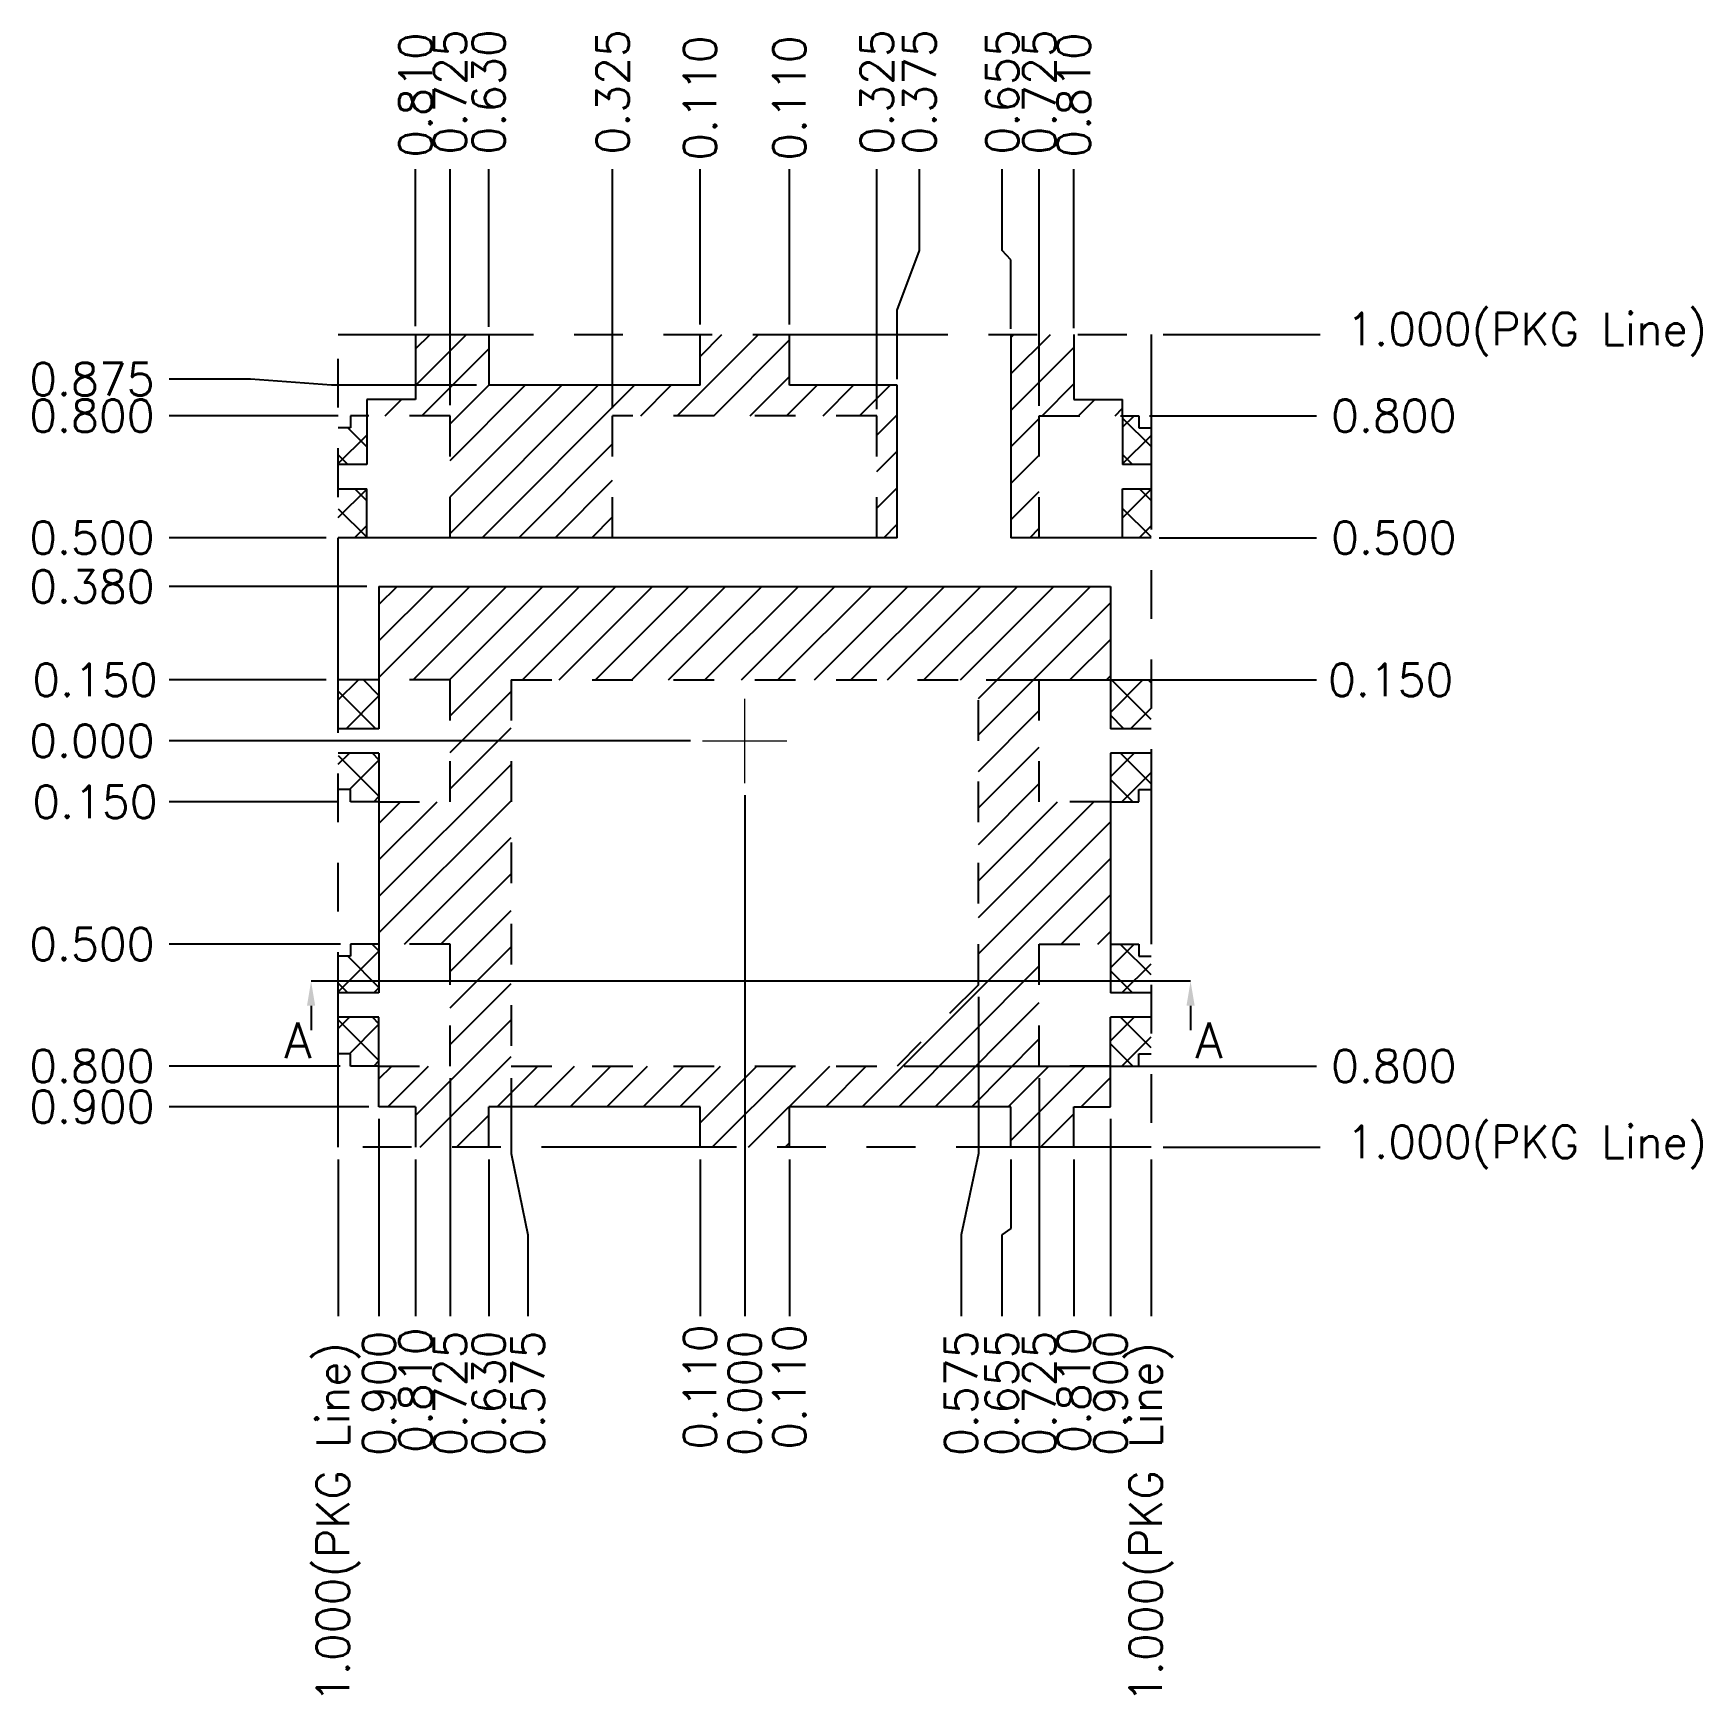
# Model space of a CAD drawing. Extents: x -10.8 to -6.69, y -4.63 to 1.74.
# Drawn here: x -10.799 to -6.694, y -2.347 to 1.741 of the extents above; entities that cross this region are included whole.
import ezdxf

# ---------------------------------------------------------------- set-up
doc = ezdxf.new("R2010")
doc.units = 0
for name, pattern in [('ACAD_ISO09W100', [45, 24, -3, 6, -3, 6, -3]), ('CENTER', [2, 1.25, -0.25, 0.25, -0.25]), ('HIDDEN', [0.375, 0.25, -0.125])]:
    doc.linetypes.add(name, pattern=pattern)
doc.layers.add('Center', color=1, linetype='CENTER', lineweight=0)
for name, color, linetype in [('Etched Area', 4, 'Continuous'), ('Hidden', 4, 'HIDDEN'), ('PKG Line', 2, 'ACAD_ISO09W100')]:
    doc.layers.add(name, color=color, linetype=linetype)
doc.styles.add('SIMPLEX', font='SIMPLEX')
doc.dimstyles.new('0.1', dxfattribs={"dimtxt": 0.1, "dimasz": 0.1, "dimexe": 0.03, "dimexo": 0.03, "dimgap": 0.03, "dimtad": 0, "dimdec": 3, "dimzin": 1, "dimdsep": 46, "dimtxsty": 'SIMPLEX', "dimcen": 0, "dimclrd": 256, "dimclre": 256, "dimclrt": 256, "dimadec": 0, "dimazin": 1, "dimtm": 1.25, "dimtfac": 1, "dimtdec": 3, "dimtmove": 0, "dimatfit": 0, "dimfxl": 1, "dimtolj": 1, "dimtzin": 0, "dimlwd": -1, "dimlwe": -1, "dimarcsym": 1})
pattern_1 = [(45, (-274.86561, 39.57964), (-0.04490128, 0.04490128), [])]
pattern_2 = [(135, (-274.86561, 39.57964), (-0.04490128, -0.04490128), [])]
pattern_3 = [(45, (-277.06561, 39.57964), (-0.04490128, 0.04490128), [])]
pattern_4 = [(135, (-277.06561, 39.57964), (-0.04490128, -0.04490128), [])]

# ---------------------------------------------------------------- blocks, each defined once
blk = doc.blocks.new('*D40')
at = {"color": 4, "transparency": 16777216}
blk.add_line((2734.0145, 1787.3712), (2734.8278, 1787.3712), dxfattribs=at)
at = {"layer": 'Defpoints', "color": 0, "transparency": 16777216}
for p in [(2733.9845, 1787.3712), (2734.8278, 1787.3712), (2733.4205, 1787.2212)]:
    blk.add_point(p, dxfattribs=at)
at = {"color": 4, "transparency": 16777216, "insert": (2735.0102, 1787.3712), "char_height": 0.08, "attachment_point": 5, "style": 'SIMPLEX'}
blk.add_mtext('\\A1;0.150', dxfattribs=at)
blk = doc.blocks.new('*D41')
at = {"color": 4, "transparency": 16777216}
blk.add_line((2733.8125, 1786.4212), (2734.8278, 1786.4212), dxfattribs=at)
at = {"layer": 'Defpoints', "color": 0, "transparency": 16777216}
for p in [(2733.4205, 1787.2212), (2733.7825, 1786.4212), (2734.8278, 1786.4212)]:
    blk.add_point(p, dxfattribs=at)
at = {"color": 4, "transparency": 16777216, "insert": (2735.0178, 1786.4212), "char_height": 0.08, "attachment_point": 5, "style": 'SIMPLEX'}
blk.add_mtext('\\A1;0.800', dxfattribs=at)
blk = doc.blocks.new('*D0')
at = {"color": 4, "transparency": 16777216}
blk.add_line((2733.2868, 1787.2212), (2732.0041, 1787.2212), dxfattribs=at)
at = {"layer": 'Defpoints', "color": 0, "transparency": 16777216}
for p in [(2732.0041, 1787.2212), (2733.3168, 1787.2212), (2733.4205, 1787.2212)]:
    blk.add_point(p, dxfattribs=at)
at = {"color": 4, "transparency": 16777216, "insert": (2731.8141, 1787.2212), "char_height": 0.08, "attachment_point": 5, "style": 'SIMPLEX'}
blk.add_mtext('\\A1;0.000', dxfattribs=at)
blk = doc.blocks.new('*D1')
at = {"color": 4, "transparency": 16777216}
blk.add_line((2733.4205, 1787.0875), (2733.4205, 1785.8061), dxfattribs=at)
at = {"layer": 'Defpoints', "color": 0, "transparency": 16777216}
for p in [(2733.4205, 1787.2212), (2733.4205, 1787.1175), (2733.4205, 1785.8061)]:
    blk.add_point(p, dxfattribs=at)
at = {"color": 4, "transparency": 16777216, "insert": (2733.4205, 1785.6161), "char_height": 0.08, "attachment_point": 5, "rotation": 90, "style": 'SIMPLEX'}
blk.add_mtext('\\A1;0.000', dxfattribs=at)
blk = doc.blocks.new('*D2')
at = {"color": 4, "transparency": 16777216}
blk.add_line((2732.3905, 1787.3712), (2732.0041, 1787.3712), dxfattribs=at)
at = {"layer": 'Defpoints', "color": 0, "transparency": 16777216}
for p in [(2732.0041, 1787.3712), (2732.4205, 1787.3712), (2733.4205, 1787.2212)]:
    blk.add_point(p, dxfattribs=at)
at = {"color": 4, "transparency": 16777216, "insert": (2731.8217, 1787.3712), "char_height": 0.08, "attachment_point": 5, "style": 'SIMPLEX'}
blk.add_mtext('\\A1;0.150', dxfattribs=at)
blk = doc.blocks.new('*D3')
at = {"color": 4, "transparency": 16777216}
blk.add_line((2732.4205, 1787.0712), (2732.0041, 1787.0712), dxfattribs=at)
at = {"layer": 'Defpoints', "color": 0, "transparency": 16777216}
for p in [(2733.4205, 1787.2212), (2732.0041, 1787.0712), (2732.4505, 1787.0712)]:
    blk.add_point(p, dxfattribs=at)
at = {"color": 4, "transparency": 16777216, "insert": (2731.8217, 1787.0712), "char_height": 0.08, "attachment_point": 5, "style": 'SIMPLEX'}
blk.add_mtext('\\A1;0.150', dxfattribs=at)
blk = doc.blocks.new('*D4')
at = {"color": 4, "transparency": 16777216}
blk.add_line((2732.4905, 1787.6012), (2732.0041, 1787.6012), dxfattribs=at)
at = {"layer": 'Defpoints', "color": 0, "transparency": 16777216}
for p in [(2732.0041, 1787.6012), (2732.5205, 1787.6012), (2733.4205, 1787.2212)]:
    blk.add_point(p, dxfattribs=at)
at = {"color": 4, "transparency": 16777216, "insert": (2731.8141, 1787.6012), "char_height": 0.08, "attachment_point": 5, "style": 'SIMPLEX'}
blk.add_mtext('\\A1;0.380', dxfattribs=at)
blk = doc.blocks.new('*D5')
at = {"color": 4, "transparency": 16777216}
blk.add_line((2732.3905, 1787.7212), (2732.0041, 1787.7212), dxfattribs=at)
at = {"layer": 'Defpoints', "color": 0, "transparency": 16777216}
for p in [(2732.0041, 1787.7212), (2732.4205, 1787.7212), (2733.4205, 1787.2212)]:
    blk.add_point(p, dxfattribs=at)
at = {"color": 4, "transparency": 16777216, "insert": (2731.8141, 1787.7212), "char_height": 0.08, "attachment_point": 5, "style": 'SIMPLEX'}
blk.add_mtext('\\A1;0.500', dxfattribs=at)
blk = doc.blocks.new('*D6')
at = {"color": 4, "transparency": 16777216}
blk.add_line((2732.4205, 1788.0212), (2732.0041, 1788.0212), dxfattribs=at)
at = {"layer": 'Defpoints', "color": 0, "transparency": 16777216}
for p in [(2732.0041, 1788.0212), (2732.4505, 1788.0212), (2733.4205, 1787.2212)]:
    blk.add_point(p, dxfattribs=at)
at = {"color": 4, "transparency": 16777216, "insert": (2731.8141, 1788.0212), "char_height": 0.08, "attachment_point": 5, "style": 'SIMPLEX'}
blk.add_mtext('\\A1;0.800', dxfattribs=at)
blk = doc.blocks.new('*D7')
at = {"color": 4, "transparency": 16777216}
for p, q in [((2732.2041, 1788.1111), (2732.0041, 1788.1111)), ((2732.4041, 1788.0962), (2732.2041, 1788.1111)), ((2732.7609, 1788.0962), (2732.4041, 1788.0962))]:
    blk.add_line(p, q, dxfattribs=at)
at = {"layer": 'Defpoints', "color": 0, "transparency": 16777216}
for p in [(2732.0041, 1788.1111), (2732.7909, 1788.0962), (2733.4205, 1787.2212)]:
    blk.add_point(p, dxfattribs=at)
at = {"color": 4, "transparency": 16777216, "insert": (2731.8141, 1788.1111), "char_height": 0.08, "attachment_point": 5, "style": 'SIMPLEX'}
blk.add_mtext('\\A1;0.875', dxfattribs=at)
blk = doc.blocks.new('*D8')
at = {"color": 4, "transparency": 16777216}
blk.add_line((2734.4505, 1788.2212), (2734.8369, 1788.2212), dxfattribs=at)
at = {"layer": 'Defpoints', "color": 0, "transparency": 16777216}
for p in [(2734.4205, 1788.2212), (2734.8369, 1788.2212), (2733.4205, 1787.2212)]:
    blk.add_point(p, dxfattribs=at)
at = {"color": 4, "transparency": 16777216, "insert": (2735.345, 1788.2212), "char_height": 0.08, "attachment_point": 5, "style": 'SIMPLEX'}
blk.add_mtext('\\A1;1.000(PKG Line)', dxfattribs=at)
blk = doc.blocks.new('*D9')
at = {"color": 4, "transparency": 16777216}
blk.add_line((2734.4505, 1786.2212), (2734.8369, 1786.2212), dxfattribs=at)
at = {"layer": 'Defpoints', "color": 0, "transparency": 16777216}
for p in [(2733.4205, 1787.2212), (2734.4205, 1786.2212), (2734.8369, 1786.2212)]:
    blk.add_point(p, dxfattribs=at)
at = {"color": 4, "transparency": 16777216, "insert": (2735.345, 1786.2212), "char_height": 0.08, "attachment_point": 5, "style": 'SIMPLEX'}
blk.add_mtext('\\A1;1.000(PKG Line)', dxfattribs=at)
blk = doc.blocks.new('*D10')
at = {"color": 4, "transparency": 16777216}
blk.add_line((2732.4257, 1786.7212), (2732.0041, 1786.7212), dxfattribs=at)
at = {"layer": 'Defpoints', "color": 0, "transparency": 16777216}
for p in [(2733.4205, 1787.2212), (2732.0041, 1786.7212), (2732.4557, 1786.7212)]:
    blk.add_point(p, dxfattribs=at)
at = {"color": 4, "transparency": 16777216, "insert": (2731.8141, 1786.7212), "char_height": 0.08, "attachment_point": 5, "style": 'SIMPLEX'}
blk.add_mtext('\\A1;0.500', dxfattribs=at)
blk = doc.blocks.new('*D11')
at = {"color": 4, "transparency": 16777216}
blk.add_line((2732.4248, 1786.4212), (2732.0041, 1786.4212), dxfattribs=at)
at = {"layer": 'Defpoints', "color": 0, "transparency": 16777216}
for p in [(2733.4205, 1787.2212), (2732.0041, 1786.4212), (2732.4548, 1786.4212)]:
    blk.add_point(p, dxfattribs=at)
at = {"color": 4, "transparency": 16777216, "insert": (2731.8141, 1786.4212), "char_height": 0.08, "attachment_point": 5, "style": 'SIMPLEX'}
blk.add_mtext('\\A1;0.800', dxfattribs=at)
blk = doc.blocks.new('*D12')
at = {"color": 4, "transparency": 16777216}
blk.add_line((2732.4958, 1786.3212), (2732.0041, 1786.3212), dxfattribs=at)
at = {"layer": 'Defpoints', "color": 0, "transparency": 16777216}
for p in [(2733.4205, 1787.2212), (2732.0041, 1786.3212), (2732.5258, 1786.3212)]:
    blk.add_point(p, dxfattribs=at)
at = {"color": 4, "transparency": 16777216, "insert": (2731.8141, 1786.3212), "char_height": 0.08, "attachment_point": 5, "style": 'SIMPLEX'}
blk.add_mtext('\\A1;0.900', dxfattribs=at)
blk = doc.blocks.new('*D13')
at = {"color": 4, "transparency": 16777216}
blk.add_line((2732.4205, 1786.1912), (2732.4205, 1785.8061), dxfattribs=at)
at = {"layer": 'Defpoints', "color": 0, "transparency": 16777216}
for p in [(2733.4205, 1787.2212), (2732.4205, 1786.2212), (2732.4205, 1785.8061)]:
    blk.add_point(p, dxfattribs=at)
at = {"color": 4, "transparency": 16777216, "insert": (2732.4205, 1785.298), "char_height": 0.08, "attachment_point": 5, "rotation": 90, "style": 'SIMPLEX'}
blk.add_mtext('\\A1;1.000(PKG Line)', dxfattribs=at)
blk = doc.blocks.new('*D14')
at = {"color": 4, "transparency": 16777216}
blk.add_line((2734.4205, 1786.1912), (2734.4205, 1785.8061), dxfattribs=at)
at = {"layer": 'Defpoints', "color": 0, "transparency": 16777216}
for p in [(2733.4205, 1787.2212), (2734.4205, 1786.2212), (2734.4205, 1785.8061)]:
    blk.add_point(p, dxfattribs=at)
at = {"color": 4, "transparency": 16777216, "insert": (2734.4205, 1785.298), "char_height": 0.08, "attachment_point": 5, "rotation": 90, "style": 'SIMPLEX'}
blk.add_mtext('\\A1;1.000(PKG Line)', dxfattribs=at)
blk = doc.blocks.new('*D15')
at = {"color": 4, "transparency": 16777216}
blk.add_line((2733.3105, 1786.1912), (2733.3105, 1785.8061), dxfattribs=at)
at = {"layer": 'Defpoints', "color": 0, "transparency": 16777216}
for p in [(2733.4205, 1787.2212), (2733.3105, 1786.2212), (2733.3105, 1785.8061)]:
    blk.add_point(p, dxfattribs=at)
at = {"color": 4, "transparency": 16777216, "insert": (2733.3105, 1785.6313), "char_height": 0.08, "attachment_point": 5, "rotation": 90, "style": 'SIMPLEX'}
blk.add_mtext('\\A1;0.110', dxfattribs=at)
blk = doc.blocks.new('*D16')
at = {"color": 4, "transparency": 16777216}
blk.add_line((2733.5305, 1786.1912), (2733.5305, 1785.8061), dxfattribs=at)
at = {"layer": 'Defpoints', "color": 0, "transparency": 16777216}
for p in [(2733.4205, 1787.2212), (2733.5305, 1786.2212), (2733.5305, 1785.8061)]:
    blk.add_point(p, dxfattribs=at)
at = {"color": 4, "transparency": 16777216, "insert": (2733.5305, 1785.6313), "char_height": 0.08, "attachment_point": 5, "rotation": 90, "style": 'SIMPLEX'}
blk.add_mtext('\\A1;0.110', dxfattribs=at)
blk = doc.blocks.new('*D17')
at = {"color": 4, "transparency": 16777216}
blk.add_line((2732.7905, 1786.1912), (2732.7905, 1785.8061), dxfattribs=at)
at = {"layer": 'Defpoints', "color": 0, "transparency": 16777216}
for p in [(2733.4205, 1787.2212), (2732.7905, 1786.2212), (2732.7905, 1785.8061)]:
    blk.add_point(p, dxfattribs=at)
at = {"color": 4, "transparency": 16777216, "insert": (2732.7905, 1785.6161), "char_height": 0.08, "attachment_point": 5, "rotation": 90, "style": 'SIMPLEX'}
blk.add_mtext('\\A1;0.630', dxfattribs=at)
blk = doc.blocks.new('*D18')
at = {"color": 4, "transparency": 16777216}
blk.add_line((2732.6105, 1786.1912), (2732.6105, 1785.8061), dxfattribs=at)
at = {"layer": 'Defpoints', "color": 0, "transparency": 16777216}
for p in [(2733.4205, 1787.2212), (2732.6105, 1786.2212), (2732.6105, 1785.8061)]:
    blk.add_point(p, dxfattribs=at)
at = {"color": 4, "transparency": 16777216, "insert": (2732.6105, 1785.6237), "char_height": 0.08, "attachment_point": 5, "rotation": 90, "style": 'SIMPLEX'}
blk.add_mtext('\\A1;0.810', dxfattribs=at)
blk = doc.blocks.new('*D19')
at = {"color": 4, "transparency": 16777216}
for p, q in [((2734.0755, 1786.1912), (2734.0755, 1786.0212)), ((2734.0755, 1786.0212), (2734.0534, 1786.0061)), ((2734.0534, 1786.0061), (2734.0534, 1785.8061))]:
    blk.add_line(p, q, dxfattribs=at)
at = {"layer": 'Defpoints', "color": 0, "transparency": 16777216}
for p in [(2733.4205, 1787.2212), (2734.0755, 1786.2212), (2734.0534, 1785.8061)]:
    blk.add_point(p, dxfattribs=at)
at = {"color": 4, "transparency": 16777216, "insert": (2734.0534, 1785.6161), "char_height": 0.08, "attachment_point": 5, "rotation": 90, "style": 'SIMPLEX'}
blk.add_mtext('\\A1;0.655', dxfattribs=at)
blk = doc.blocks.new('*D20')
at = {"color": 4, "transparency": 16777216}
blk.add_line((2734.2305, 1786.1912), (2734.2305, 1785.8061), dxfattribs=at)
at = {"layer": 'Defpoints', "color": 0, "transparency": 16777216}
for p in [(2733.4205, 1787.2212), (2734.2305, 1786.2212), (2734.2305, 1785.8061)]:
    blk.add_point(p, dxfattribs=at)
at = {"color": 4, "transparency": 16777216, "insert": (2734.2305, 1785.6237), "char_height": 0.08, "attachment_point": 5, "rotation": 90, "style": 'SIMPLEX'}
blk.add_mtext('\\A1;0.810', dxfattribs=at)
blk = doc.blocks.new('*D21')
at = {"color": 4, "transparency": 16777216}
for p, q in [((2732.8455, 1786.3912), (2732.8455, 1786.2061)), ((2732.8455, 1786.2061), (2732.8869, 1786.0061)), ((2732.8869, 1786.0061), (2732.8869, 1785.8061))]:
    blk.add_line(p, q, dxfattribs=at)
at = {"layer": 'Defpoints', "color": 0, "transparency": 16777216}
for p in [(2733.4205, 1787.2212), (2732.8455, 1786.4212), (2732.8869, 1785.8061)]:
    blk.add_point(p, dxfattribs=at)
at = {"color": 4, "transparency": 16777216, "insert": (2732.8869, 1785.6161), "char_height": 0.08, "attachment_point": 5, "rotation": 90, "style": 'SIMPLEX'}
blk.add_mtext('\\A1;0.575', dxfattribs=at)
blk = doc.blocks.new('*D22')
at = {"color": 4, "transparency": 16777216}
for p, q in [((2733.9955, 1786.5915), (2733.9955, 1786.2061)), ((2733.9955, 1786.2061), (2733.9529, 1786.0061)), ((2733.9529, 1786.0061), (2733.9529, 1785.8061))]:
    blk.add_line(p, q, dxfattribs=at)
at = {"layer": 'Defpoints', "color": 0, "transparency": 16777216}
for p in [(2733.4205, 1787.2212), (2733.9955, 1786.6215), (2733.9529, 1785.8061)]:
    blk.add_point(p, dxfattribs=at)
at = {"color": 4, "transparency": 16777216, "insert": (2733.9529, 1785.6161), "char_height": 0.08, "attachment_point": 5, "rotation": 90, "style": 'SIMPLEX'}
blk.add_mtext('\\A1;0.575', dxfattribs=at)
blk = doc.blocks.new('*D23')
at = {"color": 4, "transparency": 16777216}
blk.add_line((2732.6955, 1786.3912), (2732.6955, 1785.8061), dxfattribs=at)
at = {"layer": 'Defpoints', "color": 0, "transparency": 16777216}
for p in [(2733.4205, 1787.2212), (2732.6955, 1786.4212), (2732.6955, 1785.8061)]:
    blk.add_point(p, dxfattribs=at)
at = {"color": 4, "transparency": 16777216, "insert": (2732.6955, 1785.6161), "char_height": 0.08, "attachment_point": 5, "rotation": 90, "style": 'SIMPLEX'}
blk.add_mtext('\\A1;0.725', dxfattribs=at)
blk = doc.blocks.new('*D24')
at = {"color": 4, "transparency": 16777216}
blk.add_line((2734.1455, 1786.3912), (2734.1455, 1785.8061), dxfattribs=at)
at = {"layer": 'Defpoints', "color": 0, "transparency": 16777216}
for p in [(2733.4205, 1787.2212), (2734.1455, 1786.4212), (2734.1455, 1785.8061)]:
    blk.add_point(p, dxfattribs=at)
at = {"color": 4, "transparency": 16777216, "insert": (2734.1455, 1785.6161), "char_height": 0.08, "attachment_point": 5, "rotation": 90, "style": 'SIMPLEX'}
blk.add_mtext('\\A1;0.725', dxfattribs=at)
blk = doc.blocks.new('*D25')
at = {"color": 4, "transparency": 16777216}
blk.add_line((2732.5205, 1786.2912), (2732.5205, 1785.8061), dxfattribs=at)
at = {"layer": 'Defpoints', "color": 0, "transparency": 16777216}
for p in [(2733.4205, 1787.2212), (2732.5205, 1786.3212), (2732.5205, 1785.8061)]:
    blk.add_point(p, dxfattribs=at)
at = {"color": 4, "transparency": 16777216, "insert": (2732.5205, 1785.6161), "char_height": 0.08, "attachment_point": 5, "rotation": 90, "style": 'SIMPLEX'}
blk.add_mtext('\\A1;0.900', dxfattribs=at)
blk = doc.blocks.new('*D26')
at = {"color": 4, "transparency": 16777216}
blk.add_line((2734.3205, 1786.2912), (2734.3205, 1785.8061), dxfattribs=at)
at = {"layer": 'Defpoints', "color": 0, "transparency": 16777216}
for p in [(2733.4205, 1787.2212), (2734.3205, 1786.3212), (2734.3205, 1785.8061)]:
    blk.add_point(p, dxfattribs=at)
at = {"color": 4, "transparency": 16777216, "insert": (2734.3205, 1785.6161), "char_height": 0.08, "attachment_point": 5, "rotation": 90, "style": 'SIMPLEX'}
blk.add_mtext('\\A1;0.900', dxfattribs=at)
blk = doc.blocks.new('*D27')
at = {"color": 4, "transparency": 16777216}
blk.add_line((2733.3105, 1788.2457), (2733.3105, 1788.628), dxfattribs=at)
at = {"layer": 'Defpoints', "color": 0, "transparency": 16777216}
for p in [(2733.3105, 1788.628), (2733.3105, 1788.2157), (2733.4205, 1787.2212)]:
    blk.add_point(p, dxfattribs=at)
at = {"color": 4, "transparency": 16777216, "insert": (2733.3105, 1788.8028), "char_height": 0.08, "attachment_point": 5, "rotation": 90, "style": 'SIMPLEX'}
blk.add_mtext('\\A1;0.110', dxfattribs=at)
blk = doc.blocks.new('*D28')
at = {"color": 4, "transparency": 16777216}
blk.add_line((2733.5305, 1788.2453), (2733.5305, 1788.628), dxfattribs=at)
at = {"layer": 'Defpoints', "color": 0, "transparency": 16777216}
for p in [(2733.5305, 1788.628), (2733.5305, 1788.2153), (2733.4205, 1787.2212)]:
    blk.add_point(p, dxfattribs=at)
at = {"color": 4, "transparency": 16777216, "insert": (2733.5305, 1788.8028), "char_height": 0.08, "attachment_point": 5, "rotation": 90, "style": 'SIMPLEX'}
blk.add_mtext('\\A1;0.110', dxfattribs=at)
blk = doc.blocks.new('*D29')
at = {"color": 4, "transparency": 16777216}
for p, q in [((2734.0543, 1788.428), (2734.0543, 1788.628)), ((2734.0755, 1788.4051), (2734.0543, 1788.428)), ((2734.0755, 1788.2351), (2734.0755, 1788.4051))]:
    blk.add_line(p, q, dxfattribs=at)
at = {"layer": 'Defpoints', "color": 0, "transparency": 16777216}
for p in [(2734.0543, 1788.628), (2734.0755, 1788.2051), (2733.4205, 1787.2212)]:
    blk.add_point(p, dxfattribs=at)
at = {"color": 4, "transparency": 16777216, "insert": (2734.0543, 1788.818), "char_height": 0.08, "attachment_point": 5, "rotation": 90, "style": 'SIMPLEX'}
blk.add_mtext('\\A1;0.655', dxfattribs=at)
blk = doc.blocks.new('*D30')
at = {"color": 4, "transparency": 16777216}
blk.add_line((2734.2305, 1788.2368), (2734.2305, 1788.628), dxfattribs=at)
at = {"layer": 'Defpoints', "color": 0, "transparency": 16777216}
for p in [(2734.2305, 1788.628), (2734.2305, 1788.2068), (2733.4205, 1787.2212)]:
    blk.add_point(p, dxfattribs=at)
at = {"color": 4, "transparency": 16777216, "insert": (2734.2305, 1788.8104), "char_height": 0.08, "attachment_point": 5, "rotation": 90, "style": 'SIMPLEX'}
blk.add_mtext('\\A1;0.810', dxfattribs=at)
blk = doc.blocks.new('*D31')
at = {"color": 4, "transparency": 16777216}
blk.add_line((2732.7905, 1788.2401), (2732.7905, 1788.628), dxfattribs=at)
at = {"layer": 'Defpoints', "color": 0, "transparency": 16777216}
for p in [(2732.7905, 1788.628), (2732.7905, 1788.2101), (2733.4205, 1787.2212)]:
    blk.add_point(p, dxfattribs=at)
at = {"color": 4, "transparency": 16777216, "insert": (2732.7905, 1788.818), "char_height": 0.08, "attachment_point": 5, "rotation": 90, "style": 'SIMPLEX'}
blk.add_mtext('\\A1;0.630', dxfattribs=at)
blk = doc.blocks.new('*D32')
at = {"color": 4, "transparency": 16777216}
blk.add_line((2732.6105, 1788.2418), (2732.6105, 1788.628), dxfattribs=at)
at = {"layer": 'Defpoints', "color": 0, "transparency": 16777216}
for p in [(2732.6105, 1788.628), (2732.6105, 1788.2118), (2733.4205, 1787.2212)]:
    blk.add_point(p, dxfattribs=at)
at = {"color": 4, "transparency": 16777216, "insert": (2732.6105, 1788.8104), "char_height": 0.08, "attachment_point": 5, "rotation": 90, "style": 'SIMPLEX'}
blk.add_mtext('\\A1;0.810', dxfattribs=at)
blk = doc.blocks.new('*D33')
at = {"color": 4, "transparency": 16777216}
for p, q in [((2733.8505, 1788.428), (2733.8505, 1788.628)), ((2733.7955, 1788.281), (2733.8505, 1788.428)), ((2733.7955, 1788.111), (2733.7955, 1788.281))]:
    blk.add_line(p, q, dxfattribs=at)
at = {"layer": 'Defpoints', "color": 0, "transparency": 16777216}
for p in [(2733.8505, 1788.628), (2733.7955, 1788.081), (2733.4205, 1787.2212)]:
    blk.add_point(p, dxfattribs=at)
at = {"color": 4, "transparency": 16777216, "insert": (2733.8505, 1788.818), "char_height": 0.08, "attachment_point": 5, "rotation": 90, "style": 'SIMPLEX'}
blk.add_mtext('\\A1;0.375', dxfattribs=at)
blk = doc.blocks.new('*D34')
at = {"color": 4, "transparency": 16777216}
blk.add_line((2734.4164, 1788.0212), (2734.8278, 1788.0212), dxfattribs=at)
at = {"layer": 'Defpoints', "color": 0, "transparency": 16777216}
for p in [(2734.3864, 1788.0212), (2734.8278, 1788.0212), (2733.4205, 1787.2212)]:
    blk.add_point(p, dxfattribs=at)
at = {"color": 4, "transparency": 16777216, "insert": (2735.0178, 1788.0212), "char_height": 0.08, "attachment_point": 5, "style": 'SIMPLEX'}
blk.add_mtext('\\A1;0.800', dxfattribs=at)
blk = doc.blocks.new('*D35')
at = {"color": 4, "transparency": 16777216}
blk.add_line((2734.4401, 1787.7212), (2734.8278, 1787.7212), dxfattribs=at)
at = {"layer": 'Defpoints', "color": 0, "transparency": 16777216}
for p in [(2734.4101, 1787.7212), (2734.8278, 1787.7212), (2733.4205, 1787.2212)]:
    blk.add_point(p, dxfattribs=at)
at = {"color": 4, "transparency": 16777216, "insert": (2735.0178, 1787.7212), "char_height": 0.08, "attachment_point": 5, "style": 'SIMPLEX'}
blk.add_mtext('\\A1;0.500', dxfattribs=at)
blk = doc.blocks.new('*D36')
at = {"color": 4, "transparency": 16777216}
blk.add_line((2732.6955, 1788.0473), (2732.6955, 1788.628), dxfattribs=at)
at = {"layer": 'Defpoints', "color": 0, "transparency": 16777216}
for p in [(2732.6955, 1788.628), (2732.6955, 1788.0173), (2733.4205, 1787.2212)]:
    blk.add_point(p, dxfattribs=at)
at = {"color": 4, "transparency": 16777216, "insert": (2732.6955, 1788.818), "char_height": 0.08, "attachment_point": 5, "rotation": 90, "style": 'SIMPLEX'}
blk.add_mtext('\\A1;0.725', dxfattribs=at)
blk = doc.blocks.new('*D37')
at = {"color": 4, "transparency": 16777216}
blk.add_line((2733.0955, 1788.0398), (2733.0955, 1788.628), dxfattribs=at)
at = {"layer": 'Defpoints', "color": 0, "transparency": 16777216}
for p in [(2733.0955, 1788.628), (2733.0955, 1788.0098), (2733.4205, 1787.2212)]:
    blk.add_point(p, dxfattribs=at)
at = {"color": 4, "transparency": 16777216, "insert": (2733.0955, 1788.818), "char_height": 0.08, "attachment_point": 5, "rotation": 90, "style": 'SIMPLEX'}
blk.add_mtext('\\A1;0.325', dxfattribs=at)
blk = doc.blocks.new('*D38')
at = {"color": 4, "transparency": 16777216}
blk.add_line((2733.7455, 1788.0373), (2733.7455, 1788.628), dxfattribs=at)
at = {"layer": 'Defpoints', "color": 0, "transparency": 16777216}
for p in [(2733.7455, 1788.628), (2733.7455, 1788.0073), (2733.4205, 1787.2212)]:
    blk.add_point(p, dxfattribs=at)
at = {"color": 4, "transparency": 16777216, "insert": (2733.7455, 1788.818), "char_height": 0.08, "attachment_point": 5, "rotation": 90, "style": 'SIMPLEX'}
blk.add_mtext('\\A1;0.325', dxfattribs=at)
blk = doc.blocks.new('*D39')
at = {"color": 4, "transparency": 16777216}
blk.add_line((2734.1455, 1788.0458), (2734.1455, 1788.628), dxfattribs=at)
at = {"layer": 'Defpoints', "color": 0, "transparency": 16777216}
for p in [(2734.1455, 1788.628), (2734.1455, 1788.0158), (2733.4205, 1787.2212)]:
    blk.add_point(p, dxfattribs=at)
at = {"color": 4, "transparency": 16777216, "insert": (2734.1455, 1788.818), "char_height": 0.08, "attachment_point": 5, "rotation": 90, "style": 'SIMPLEX'}
blk.add_mtext('\\A1;0.725', dxfattribs=at)

msp = doc.modelspace()

# ---------------------------------------------------------------- hatches: boundary and pattern name
at = {"layer": 'Etched Area'}
h = msp.add_hatch(dxfattribs=at)
h.set_pattern_fill('ANSI31', color=256, scale=0.02)
h.set_pattern_definition(pattern_1)
h.paths.add_polyline_path([(-9.3734, 0.8), (-8.7234, 0.8), (-8.7234, 0.5), (-8.6734, 0.5), (-8.6734, 0.875), (-8.9384, 0.875), (-8.9384, 1), (-9.1584, 1), (-9.1584, 0.875), (-9.6784, 0.875), (-9.6784, 1), (-9.8584, 1), (-9.8584, 0.84), (-9.9784, 0.84), (-9.9784, 0.8), (-9.7734, 0.8), (-9.7734, 0.5), (-9.3734, 0.5)])
h = msp.add_hatch(dxfattribs=at)
h.set_pattern_fill('ANSI31', color=4, scale=0.02)
h.set_pattern_definition(pattern_1)
h.paths.add_polyline_path([(-8.2384, 1), (-8.3934, 1), (-8.3934, 0.5), (-8.3234, 0.5), (-8.3234, 0.8), (-8.1184, 0.8), (-8.1184, 0.84), (-8.2384, 0.84)])
h = msp.add_hatch(dxfattribs=at)
h.set_pattern_fill('ANSI31', color=4, scale=0.02)
h.set_pattern_definition([(45, (-277.06561, 40.87964), (-0.04490128, 0.04490128), [])])
h.paths.add_polyline_path([(-9.9784, 0.68), (-9.9784, 0.8), (-10.0184, 0.8), (-10.0184, 0.77), (-10.0484, 0.77), (-10.0484, 0.68)])
h = msp.add_hatch(dxfattribs=at)
h.set_pattern_fill('ANSI31', color=4, scale=0.02, angle=90)
h.set_pattern_definition([(135, (-277.06561, 40.87964), (-0.04490128, -0.04490128), [])])
h.paths.add_polyline_path([(-9.9784, 0.68), (-9.9784, 0.8), (-10.0184, 0.8), (-10.0184, 0.77), (-10.0484, 0.77), (-10.0484, 0.68)])
h = msp.add_hatch(dxfattribs=at)
h.set_pattern_fill('ANSI31', color=4, scale=0.02)
h.set_pattern_definition([(45, (-274.86561, 40.87964), (-0.04490128, 0.04490128), [])])
h.paths.add_polyline_path([(-8.1184, 0.8), (-8.1184, 0.68), (-8.0484, 0.68), (-8.0484, 0.77), (-8.0784, 0.77), (-8.0784, 0.8)])
h = msp.add_hatch(dxfattribs=at)
h.set_pattern_fill('ANSI31', color=4, scale=0.02, angle=90)
h.set_pattern_definition([(135, (-274.86561, 40.87964), (-0.04490128, -0.04490128), [])])
h.paths.add_polyline_path([(-8.1184, 0.8), (-8.1184, 0.68), (-8.0484, 0.68), (-8.0484, 0.77), (-8.0784, 0.77), (-8.0784, 0.8)])
h = msp.add_hatch(dxfattribs=at)
h.set_pattern_fill('ANSI31', color=4, scale=0.02, angle=90)
h.set_pattern_definition(pattern_4)
h.paths.add_polyline_path([(-9.9784, 0.62), (-10.0484, 0.62), (-10.0484, 0.5), (-9.9784, 0.5)])
h = msp.add_hatch(dxfattribs=at)
h.set_pattern_fill('ANSI31', color=4, scale=0.02)
h.set_pattern_definition(pattern_3)
h.paths.add_polyline_path([(-9.9784, 0.62), (-10.0484, 0.62), (-10.0484, 0.5), (-9.9784, 0.5)])
h = msp.add_hatch(dxfattribs=at)
h.set_pattern_fill('ANSI31', color=4, scale=0.02, angle=90)
h.set_pattern_definition(pattern_2)
h.paths.add_polyline_path([(-8.0484, 0.62), (-8.1184, 0.62), (-8.1184, 0.5), (-8.0484, 0.5)])
h = msp.add_hatch(dxfattribs=at)
h.set_pattern_fill('ANSI31', color=4, scale=0.02)
h.set_pattern_definition(pattern_1)
h.paths.add_polyline_path([(-8.0484, 0.62), (-8.1184, 0.62), (-8.1184, 0.5), (-8.0484, 0.5)])
h = msp.add_hatch(dxfattribs=at)
h.set_pattern_fill('ANSI31', color=256, scale=0.02)
h.set_pattern_definition(pattern_1)
h.paths.add_polyline_path([(-8.1484, 0.38), (-9.9484, 0.38), (-9.9484, 0.15), (-9.7734, 0.15), (-9.7734, -0.15), (-9.9484, -0.15), (-9.9484, -0.5), (-9.7734, -0.5), (-9.7734, -0.8), (-9.9484, -0.8), (-9.9484, -0.9), (-9.8584, -0.9), (-9.8584, -1), (-9.6784, -1), (-9.6784, -0.9), (-9.1584, -0.9), (-9.1584, -1), (-8.9384, -1), (-8.9384, -0.9), (-8.3934, -0.9), (-8.3934, -1), (-8.2384, -1), (-8.2384, -0.9), (-8.1484, -0.9), (-8.1484, -0.8), (-8.3234, -0.8), (-8.3234, -0.5), (-8.1484, -0.5), (-8.1484, -0.15), (-8.3234, -0.15), (-8.3234, 0.15), (-8.1484, 0.15)])
h.paths.add_polyline_path([(-9.6234, 0.15), (-8.4734, 0.15), (-8.4734, -0.6), (-8.6734, -0.8), (-9.6234, -0.8)], flags=16)
h = msp.add_hatch(dxfattribs=at)
h.set_pattern_fill('ANSI31', color=4, scale=0.02, angle=90)
h.set_pattern_definition(pattern_4)
h.paths.add_polyline_path([(-9.9484, 0.15), (-10.0484, 0.15), (-10.0484, 0.03), (-9.9484, 0.03)])
h = msp.add_hatch(dxfattribs=at)
h.set_pattern_fill('ANSI31', color=4, scale=0.02)
h.set_pattern_definition(pattern_3)
h.paths.add_polyline_path([(-9.9484, 0.15), (-10.0484, 0.15), (-10.0484, 0.03), (-9.9484, 0.03)])
h = msp.add_hatch(dxfattribs=at)
h.set_pattern_fill('ANSI31', color=4, scale=0.02, angle=90)
h.set_pattern_definition(pattern_2)
h.paths.add_polyline_path([(-8.0484, 0.15), (-8.1484, 0.15), (-8.1484, 0.03), (-8.0484, 0.03)])
h = msp.add_hatch(dxfattribs=at)
h.set_pattern_fill('ANSI31', color=4, scale=0.02)
h.set_pattern_definition(pattern_1)
h.paths.add_polyline_path([(-8.0484, 0.15), (-8.1484, 0.15), (-8.1484, 0.03), (-8.0484, 0.03)])
h = msp.add_hatch(dxfattribs=at)
h.set_pattern_fill('ANSI31', color=4, scale=0.02)
h.set_pattern_definition([(45, (-277.06561, 40.22964), (-0.04490128, 0.04490128), [])])
h.paths.add_polyline_path([(-9.9484, -0.15), (-10.0184, -0.15), (-10.0184, -0.12), (-10.0484, -0.12), (-10.0484, -0.03), (-9.9484, -0.03)])
h = msp.add_hatch(dxfattribs=at)
h.set_pattern_fill('ANSI31', color=4, scale=0.02, angle=90)
h.set_pattern_definition([(135, (-277.06561, 40.22964), (-0.04490128, -0.04490128), [])])
h.paths.add_polyline_path([(-9.9484, -0.15), (-10.0184, -0.15), (-10.0184, -0.12), (-10.0484, -0.12), (-10.0484, -0.03), (-9.9484, -0.03)])
h = msp.add_hatch(dxfattribs=at)
h.set_pattern_fill('ANSI31', color=4, scale=0.02)
h.set_pattern_definition([(45, (-274.86561, 40.22964), (-0.04490128, 0.04490128), [])])
h.paths.add_polyline_path([(-8.0484, -0.12), (-8.0784, -0.12), (-8.0784, -0.15), (-8.1484, -0.15), (-8.1484, -0.03), (-8.0484, -0.03)])
h = msp.add_hatch(dxfattribs=at)
h.set_pattern_fill('ANSI31', color=4, scale=0.02, angle=90)
h.set_pattern_definition([(135, (-274.86561, 40.22964), (-0.04490128, -0.04490128), [])])
h.paths.add_polyline_path([(-8.0484, -0.12), (-8.0784, -0.12), (-8.0784, -0.15), (-8.1484, -0.15), (-8.1484, -0.03), (-8.0484, -0.03)])
h = msp.add_hatch(dxfattribs=at)
h.set_pattern_fill('ANSI31', color=4, scale=0.02)
h.set_pattern_definition(pattern_3)
h.paths.add_polyline_path([(-9.9484, -0.5), (-10.0184, -0.5), (-10.0184, -0.53), (-10.0484, -0.53), (-10.0484, -0.62), (-9.9484, -0.62)])
h = msp.add_hatch(dxfattribs=at)
h.set_pattern_fill('ANSI31', color=4, scale=0.02, angle=90)
h.set_pattern_definition(pattern_4)
h.paths.add_polyline_path([(-9.9484, -0.5), (-10.0184, -0.5), (-10.0184, -0.53), (-10.0484, -0.53), (-10.0484, -0.62), (-9.9484, -0.62)])
h = msp.add_hatch(dxfattribs=at)
h.set_pattern_fill('ANSI31', color=4, scale=0.02)
h.set_pattern_definition(pattern_1)
h.paths.add_polyline_path([(-8.0484, -0.53), (-8.0784, -0.53), (-8.0784, -0.5), (-8.1484, -0.5), (-8.1484, -0.62), (-8.0484, -0.62)])
h = msp.add_hatch(dxfattribs=at)
h.set_pattern_fill('ANSI31', color=4, scale=0.02, angle=90)
h.set_pattern_definition(pattern_2)
h.paths.add_polyline_path([(-8.0484, -0.53), (-8.0784, -0.53), (-8.0784, -0.5), (-8.1484, -0.5), (-8.1484, -0.62), (-8.0484, -0.62)])
h = msp.add_hatch(dxfattribs=at)
h.set_pattern_fill('ANSI31', color=4, scale=0.02)
h.set_pattern_definition(pattern_3)
h.paths.add_polyline_path([(-9.9484, -0.8), (-10.0184, -0.8), (-10.0184, -0.77), (-10.0484, -0.77), (-10.0484, -0.68), (-9.9484, -0.68)])
h = msp.add_hatch(dxfattribs=at)
h.set_pattern_fill('ANSI31', color=4, scale=0.02, angle=90)
h.set_pattern_definition(pattern_4)
h.paths.add_polyline_path([(-9.9484, -0.8), (-10.0184, -0.8), (-10.0184, -0.77), (-10.0484, -0.77), (-10.0484, -0.68), (-9.9484, -0.68)])
h = msp.add_hatch(dxfattribs=at)
h.set_pattern_fill('ANSI31', color=4, scale=0.02)
h.set_pattern_definition(pattern_1)
h.paths.add_polyline_path([(-8.0484, -0.77), (-8.0784, -0.77), (-8.0784, -0.8), (-8.1484, -0.8), (-8.1484, -0.68), (-8.0484, -0.68)])
h = msp.add_hatch(dxfattribs=at)
h.set_pattern_fill('ANSI31', color=4, scale=0.02, angle=90)
h.set_pattern_definition(pattern_2)
h.paths.add_polyline_path([(-8.0484, -0.77), (-8.0784, -0.77), (-8.0784, -0.8), (-8.1484, -0.8), (-8.1484, -0.68), (-8.0484, -0.68)])

# ---------------------------------------------------------------- linework, layer by layer
for p, q in [((-9.8584, 1), (-9.8584, 0.84)), ((-9.6784, 1), (-9.6784, 0.875)), ((-9.1584, 0.875), (-9.1584, 1)), ((-8.9384, 0.875), (-8.9384, 1)), ((-8.3934, 1), (-8.3934, 0.5)), ((-8.2384, 1), (-8.2384, 0.84)), ((-9.1584, 0.875), (-9.6784, 0.875)), ((-8.6734, 0.875), (-8.9384, 0.875)), ((-8.6734, 0.5), (-8.6734, 0.875)), ((-9.9784, 0.84), (-9.9784, 0.68)), ((-9.8584, 0.84), (-9.9784, 0.84)), ((-8.2384, 0.84), (-8.1184, 0.84)), ((-8.1184, 0.8), (-8.1184, 0.84)), ((-9.9784, 0.8), (-10.0184, 0.8)), ((-10.0184, 0.8), (-10.0184, 0.77)), ((-8.1184, 0.8), (-8.1184, 0.68)), ((-8.1184, 0.8), (-8.0784, 0.8)), ((-8.0784, 0.8), (-8.0784, 0.77)), ((-10.0184, 0.77), (-10.0484, 0.77)), ((-8.0784, 0.77), (-8.0484, 0.77)), ((-9.9784, 0.68), (-10.0484, 0.68)), ((-8.0484, 0.68), (-8.1184, 0.68)), ((-10.0484, 0.62), (-9.9784, 0.62)), ((-9.9784, 0.5), (-9.9784, 0.62)), ((-8.1184, 0.62), (-8.0484, 0.62)), ((-8.1184, 0.5), (-8.1184, 0.62)), ((-9.9784, 0.5), (-10.0484, 0.5)), ((-8.6734, 0.5), (-9.9784, 0.5)), ((-8.0484, 0.5), (-8.3934, 0.5)), ((-9.9484, 0.38), (-8.1484, 0.38)), ((-9.9484, 0.38), (-9.9484, 0.03)), ((-8.1484, 0.38), (-8.1484, 0.03)), ((-9.9484, 0.15), (-10.0484, 0.15)), ((-8.1484, 0.15), (-8.0484, 0.15)), ((-9.9484, 0.03), (-10.0484, 0.03)), ((-8.0484, 0.03), (-8.1484, 0.03)), ((-9.9484, -0.03), (-10.0484, -0.03)), ((-9.9484, -0.03), (-9.9484, -0.62)), ((-8.1484, -0.03), (-8.1484, -0.62)), ((-8.0484, -0.03), (-8.1484, -0.03)), ((-10.0184, -0.12), (-10.0484, -0.12)), ((-10.0184, -0.15), (-10.0184, -0.12)), ((-8.0784, -0.15), (-8.0784, -0.12)), ((-8.0784, -0.12), (-8.0484, -0.12)), ((-9.9484, -0.15), (-10.0184, -0.15)), ((-8.1484, -0.15), (-8.0784, -0.15)), ((-10.0184, -0.53), (-10.0484, -0.53)), ((-9.9484, -0.5), (-10.0184, -0.5)), ((-10.0184, -0.5), (-10.0184, -0.53)), ((-8.1484, -0.5), (-8.0784, -0.5)), ((-8.0784, -0.5), (-8.0784, -0.53)), ((-8.0784, -0.53), (-8.0484, -0.53)), ((-7.9512, -0.5915), (-10.1154, -0.5915)), ((-10.1154, -0.6515), (-10.1154, -0.7115)), ((-9.9484, -0.62), (-10.0484, -0.62)), ((-8.0484, -0.62), (-8.1484, -0.62)), ((-7.9512, -0.6515), (-7.9512, -0.7115)), ((-9.9484, -0.68), (-10.0484, -0.68)), ((-9.9484, -0.9), (-9.9484, -0.68)), ((-8.1484, -0.9), (-8.1484, -0.68)), ((-8.0484, -0.68), (-8.1484, -0.68)), ((-10.0184, -0.77), (-10.0484, -0.77)), ((-10.0184, -0.8), (-10.0184, -0.77)), ((-8.0784, -0.8), (-8.0784, -0.77)), ((-8.0784, -0.77), (-8.0484, -0.77)), ((-9.9484, -0.8), (-10.0184, -0.8)), ((-8.1484, -0.8), (-8.0784, -0.8)), ((-9.8584, -0.9), (-9.9484, -0.9)), ((-9.8584, -0.9), (-9.8584, -1)), ((-9.1584, -0.9), (-9.6784, -0.9)), ((-9.6784, -1), (-9.6784, -0.9)), ((-9.1584, -1), (-9.1584, -0.9)), ((-8.3934, -0.9), (-8.9384, -0.9)), ((-8.9384, -1), (-8.9384, -0.9)), ((-8.3934, -1), (-8.3934, -0.9)), ((-8.2384, -0.9), (-8.1484, -0.9)), ((-8.2384, -1), (-8.2384, -0.9))]:
    msp.add_line(p, q)
for points in [[(-10.1254, -0.6515), (-10.1054, -0.6515), (-10.1154, -0.5915)], [(-7.9412, -0.6515), (-7.9612, -0.6515), (-7.9512, -0.5915)]]:
    msp.add_solid(points)
at = {"layer": 'Center'}
for p, q in [((-9.0484, -0.1037), (-9.0484, 0.1037)), ((-9.1522, 0), (-8.9447, 0))]:
    msp.add_line(p, q, dxfattribs=at)
at = {"layer": 'Hidden', "ltscale": 0.3}
for p, q in [((-9.7734, 0.8), (-9.9784, 0.8)), ((-9.7734, 0.5), (-9.7734, 0.8)), ((-8.7234, 0.8), (-9.3734, 0.8)), ((-9.3734, 0.5), (-9.3734, 0.8)), ((-8.7234, 0.5), (-8.7234, 0.8)), ((-8.3234, 0.8), (-8.1184, 0.8)), ((-8.3234, 0.5), (-8.3234, 0.8)), ((-9.7734, 0.15), (-9.9484, 0.15)), ((-9.7734, -0.15), (-9.7734, 0.15)), ((-9.6234, 0.15), (-8.4734, 0.15)), ((-9.6234, 0.15), (-9.6234, -0.8)), ((-8.4734, -0.6), (-8.4734, 0.15)), ((-8.3234, -0.15), (-8.3234, 0.15)), ((-8.3234, 0.15), (-8.1484, 0.15)), ((-9.9484, -0.15), (-9.7734, -0.15)), ((-8.1484, -0.15), (-8.3234, -0.15)), ((-9.7734, -0.5), (-9.9484, -0.5)), ((-9.7734, -0.8), (-9.7734, -0.5)), ((-8.3234, -0.8), (-8.3234, -0.5)), ((-8.3234, -0.5), (-8.1484, -0.5)), ((-8.4734, -0.6), (-8.6734, -0.8)), ((-9.9484, -0.8), (-9.7734, -0.8)), ((-9.6234, -0.8), (-8.6734, -0.8)), ((-8.1484, -0.8), (-8.3234, -0.8))]:
    msp.add_line(p, q, dxfattribs=at)
at = {"layer": 'PKG Line', "ltscale": 0.02}
for points in [[(-8.0484, -1), (-10.0484, -1), (-10.0484, 1)], [(-10.0484, 1), (-8.0484, 1), (-8.0484, -1)]]:
    msp.add_lwpolyline(points, dxfattribs=at)

# ---------------------------------------------------------------- texts
at = {"color": 6, "insert": (-10.1142, -0.7804), "char_height": 0.08719, "attachment_point": 9, "style": 'SIMPLEX'}
msp.add_mtext('\\A1;A', dxfattribs=at)
at = {"color": 6, "insert": (-7.9395, -0.7804), "char_height": 0.08719, "attachment_point": 7, "rotation": 360, "style": 'SIMPLEX'}
msp.add_mtext('\\A1;A', dxfattribs=at)

# ---------------------------------------------------------------- dimensions: what is measured, and where the dimension line sits
at = {"color": 4}
for feature_location, offset, dtype, origin, picture, middle, set_off in [((-9.8584, 0.9906), (0, 0.4162), 1, (-9.0484, 0), '*D32', (-9.8584, 1.5892), (-2742.4689, -1787.2212)), ((-9.7734, 0.7961), (0, 0.6107), 1, (-9.0484, 0), '*D36', (-9.7734, 1.5968), (-2742.4689, -1787.2212)), ((-9.6784, 0.9889), (0, 0.4179), 1, (-9.0484, 0), '*D31', (-9.6784, 1.5968), (-2742.4689, -1787.2212)), ((-9.3734, 0.7886), (0, 0.6182), 1, (-9.0484, 0), '*D37', (-9.3734, 1.5968), (-2742.4689, -1787.2212)), ((-9.1584, 0.9945), (0, 0.4123), 1, (-9.0484, 0), '*D27', (-9.1584, 1.5816), (-2742.4689, -1787.2212)), ((-8.3934, 0.9839), (-0.0212, 0.4229), 1, (-9.0484, 0), '*D29', (-8.4146, 1.5968), (-2742.4689, -1787.2212)), ((-8.6734, 0.8598), (0.055, 0.547), 1, (-9.0484, 0), '*D33', (-8.6184, 1.5968), (-2742.4689, -1787.2212)), ((-8.7234, 0.7861), (0, 0.6207), 1, (-9.0484, 0), '*D38', (-8.7234, 1.5968), (-2742.4689, -1787.2212)), ((-8.3234, 0.7946), (0, 0.6122), 1, (-9.0484, 0), '*D39', (-8.3234, 1.5968), (-2742.4689, -1787.2212)), ((-8.2384, 0.9856), (0, 0.4212), 1, (-9.0484, 0), '*D30', (-8.2384, 1.5892), (-2742.4689, -1787.2212)), ((-8.9384, 0.9941), (0, 0.4127), 1, (-9.0484, 0), '*D28', (-8.9384, 1.5816), (-2742.4689, -1787.2212)), ((-9.678, 0.875), (-0.7868, 0.0149), 0, (-9.0484, 0), '*D7', (-10.6548, 0.8899), (-2742.4689, -1787.2212)), ((-10.0184, 0.8), (-0.4464, 0), 0, (-9.0484, 0), '*D6', (-10.6548, 0.8), (-2742.4689, -1787.2212)), ((-8.0826, 0.8), (0.4414, 0), 0, (-9.0484, 0), '*D34', (-7.4511, 0.8), (-2742.4689, -1787.2212)), ((-10.0484, 0.5), (-0.4164, 0), 0, (-9.0484, 0), '*D5', (-10.6548, 0.5), (-2742.4689, -1787.2212)), ((-8.0588, 0.5), (0.4177, 0), 0, (-9.0484, 0), '*D35', (-7.4511, 0.5), (-2742.4689, -1787.2212)), ((-9.9484, 0.38), (-0.5164, 0), 0, (-9.0484, 0), '*D4', (-10.6548, 0.38), (-2742.4689, -1787.2212)), ((-10.0484, 0.15), (-0.4164, 0), 0, (-9.0484, 0), '*D2', (-10.6472, 0.15), (-2742.4689, -1787.2212)), ((-8.4844, 0.15), (0.8433, 0), 0, (-9.0484, 0), '*D40', (-7.4588, 0.15), (-2742.4689, -1787.2212)), ((-9.1521657159, 0), (-1.3126381112, 0), 0, (-9.0484219934, 0), '*D0', (-10.6548038271, 0), (-2742.4689187713, -1787.2211951467)), ((-10.0132, -0.5), (-0.4516, 0), 0, (-9.0484, 0), '*D10', (-10.6548, -0.5), (-2742.4689, -1787.2212)), ((-10.0141, -0.8), (-0.4507, 0), 0, (-9.0484, 0), '*D11', (-10.6548, -0.8), (-2742.4689, -1787.2212)), ((-9.9431, -0.9), (-0.5217, 0), 0, (-9.0484, 0), '*D12', (-10.6548, -0.9), (-2742.4689, -1787.2212)), ((-10.0184, -0.15), (-0.4464, 0), 0, (-9.0484, 0), '*D3', (-10.6472, -0.15), (-2742.4689, -1787.2212)), ((-9.9484, -0.9), (0, -0.5151), 1, (-9.0484, 0), '*D25', (-9.9484, -1.6051), (-2742.4689, -1787.2212)), ((-9.8584, -1), (0, -0.4151), 1, (-9.0484, 0), '*D18', (-9.8584, -1.5975), (-2742.4689, -1787.2212)), ((-9.7734, -0.8), (0, -0.6151), 1, (-9.0484, 0), '*D23', (-9.7734, -1.6051), (-2742.4689, -1787.2212)), ((-9.6784, -1), (0, -0.4151), 1, (-9.0484, 0), '*D17', (-9.6784, -1.6051), (-2742.4689, -1787.2212)), ((-9.6234, -0.8), (0.0414, -0.6151), 1, (-9.0484, 0), '*D21', (-9.5821, -1.6051), (-2742.4689, -1787.2212)), ((-9.1584, -1), (0, -0.4151), 1, (-9.0484, 0), '*D15', (-9.1584, -1.5899), (-2742.4689, -1787.2212)), ((-9.0484219933, -0.1037437225), (-0.0000000001, -1.3113964394), 1, (-9.0484219933, 0.0000000001), '*D1', (-9.0484219934, -1.6051401618), (-2742.4689187713, -1787.2211951467)), ((-8.6864, -0.8), (1.0453, 0), 0, (-9.0484, 0), '*D41', (-7.4511, -0.8), (-2742.4689, -1787.2212)), ((-8.9384, -1), (0, -0.4151), 1, (-9.0484, 0), '*D16', (-8.9384, -1.5899), (-2742.4689, -1787.2212)), ((-8.3934, -1), (-0.0221, -0.4151), 1, (-9.0484, 0), '*D19', (-8.4155, -1.6051), (-2742.4689, -1787.2212)), ((-8.2384, -1), (0, -0.4151), 1, (-9.0484, 0), '*D20', (-8.2384, -1.5975), (-2742.4689, -1787.2212)), ((-8.4734, -0.5997), (-0.0426, -0.8155), 1, (-9.0484, 0), '*D22', (-8.5161, -1.6051), (-2742.4689, -1787.2212)), ((-8.3234, -0.8), (0, -0.6151), 1, (-9.0484, 0), '*D24', (-8.3234, -1.6051), (-2742.4689, -1787.2212)), ((-8.1484, -0.9), (0, -0.5151), 1, (-9.0484, 0), '*D26', (-8.1484, -1.6051), (-2742.4689, -1787.2212))]:
    dim = msp.add_ordinate_dim(feature_location=feature_location, offset=offset, dtype=dtype, origin=origin, dimstyle='0.1', override={"dimtxt": 0.08, "dimclrd": 4, "dimclre": 4, "dimclrt": 4, "dimtp": 0.025, "dimtm": 0.025}, dxfattribs=at)
    dim.commit()
    dim.dimension.update_dxf_attribs({"geometry": picture, "text_midpoint": middle, "insert": set_off})
for feature_location, offset, dtype, picture, middle in [((-8.0484, 1), (0.4164, 0), 0, '*D8', (-7.1239, 1)), ((-10.0484, -1), (0, -0.4151), 1, '*D13', (-10.0484, -1.9232)), ((-8.0484, -1), (0.4164, 0), 0, '*D9', (-7.1239, -1)), ((-8.0484, -1), (0, -0.4151), 1, '*D14', (-8.0484, -1.9232))]:
    dim = msp.add_ordinate_dim(feature_location=feature_location, offset=offset, dtype=dtype, origin=(-9.0484, 0), text='<>(PKG Line)', dimstyle='0.1', override={"dimtxt": 0.08, "dimclrd": 4, "dimclre": 4, "dimclrt": 4, "dimtp": 0.025, "dimtm": 0.025}, dxfattribs=at)
    dim.commit()
    dim.dimension.update_dxf_attribs({"geometry": picture, "text_midpoint": middle, "insert": (-2742.4689, -1787.2212)})

doc.saveas('drawing.dxf')
